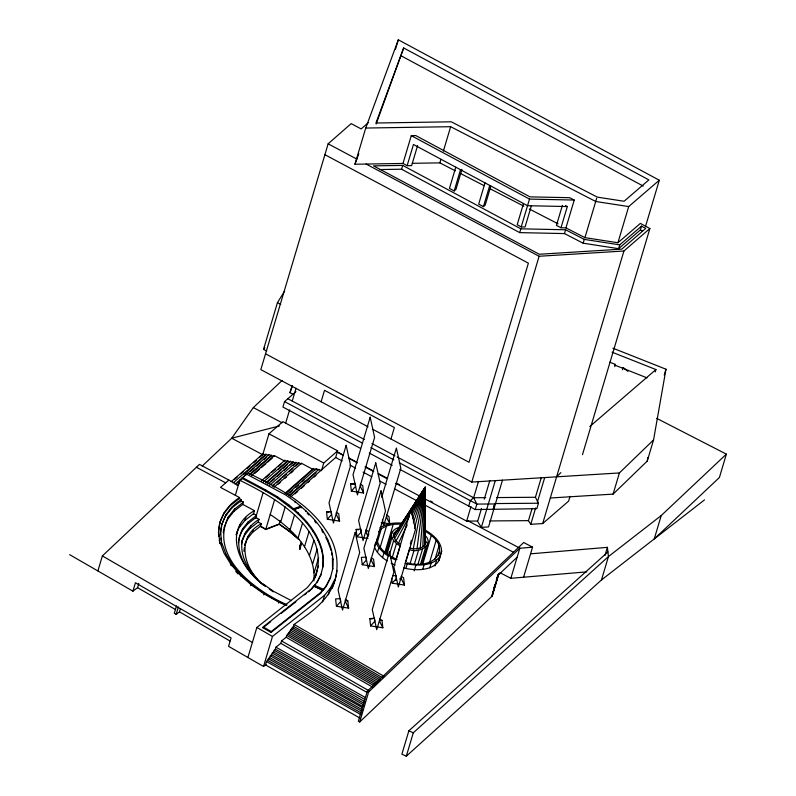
<?xml version="1.0" encoding="UTF-8"?>
<svg xmlns="http://www.w3.org/2000/svg" width="796" height="796" viewBox="0 0 796 796"><rect width="100%" height="100%" fill="white"/><g stroke="black" fill="none" stroke-linecap="round" stroke-linejoin="round"><path stroke-width="1.19" d="M300.948 544.484L299.993 549.001L301.415 542.325L299.634 547.32M424.467 546.116L425.124 487.391L393.522 535.678L394.408 532.693L398.806 529.28M313.903 580.901C316.4 551.867 292.46 529.141 270.202 514.495M315.365 577.16C331.723 528.942 275.028 497.689 239.815 480.286L235.337 495.311M323.086 558.394L322.838 566.971C326.121 544.175 310.758 523.529 294.271 509.51L294.013 510.395C308.43 522.634 321.047 539.041 323.086 558.394L323.355 557.508M332.41 557.628L332.569 569.359C336.051 544.573 319.375 522.176 301.445 506.952L294.271 509.51M332.101 588.353C340.409 569.379 338.151 547.28 326.032 530.415C307.793 502.495 277.098 487.251 248.173 472.953L245.994 474.864L246.262 473.978L285.844 495.082L295.326 501.749L300.599 506.236L300.341 507.122L293.167 509.679L277.346 497.828L265.416 490.853L241.994 478.376L239.815 480.286M424.676 499.55L425.124 487.391L395.254 533.708L396.139 530.723M422.815 546.832L425.124 487.391L393.503 537.011M420.248 548.315L425.124 487.391L419.422 496.784M424.696 492.246L425.124 487.391L394.537 538.514M301.415 543.648L301.107 544.136M299.923 548.792L299.983 549.121M523.599 577.209L532.554 547.17L523.708 542.504L367.324 691.167L358.369 721.206L359.712 721.972L492.027 596.194L498.684 573.777L498.326 575.05L517.161 557.15M218.572 531.917C218.691 517.619 227.795 504.992 239.566 497.56L220.502 487.401L228.87 480.068M218.422 533.031L220.034 522.027M221.547 526.086L220.412 534.653C220.84 520.216 228.979 507.102 241.307 499.639L239.268 498.555L230.303 505.569L223.736 513.788L219.746 523.022M223.248 532.733L223.716 529.161M223.875 527.967L227.676 519.181L233.924 511.36L242.79 504.425L254.431 510.634C220.552 529.828 240.362 569.498 265.376 586.154M238.402 542.643L238.86 539.23M241.546 544.016C242.83 533.469 250.292 524.872 259.008 519.34L255.934 517.539L247.407 524.196L242.183 530.743L239.009 538.086M242.631 539.141C238.909 554.205 247.516 568.841 257.695 579.299M243.924 551.3L244.402 547.648M241.835 541.837L244.879 534.793L249.884 528.524L258.202 522.027L261.247 523.808C234.253 537.788 244.591 571.797 265.257 586.125M416.955 549.14L425.124 487.391L411.104 513.201M300.271 545.2L299.644 547.648M300.798 543.738L300.231 545.389M301.246 543.091L300.948 544.374M424.726 489.829L425.124 487.391L421.064 494.913M299.793 548.991L300.43 546.882M550.295 498.007L613.089 494.117L647.238 461.103L647.884 457.451M647.238 461.103L653.556 439.929L665.983 369.215L612.91 348.18M413.164 549.26L425.124 487.391L411.96 514.962M424.517 489.799L425.124 487.391L425.134 544.971L426.019 541.986L424.596 537.608M320.778 575.1L321.037 574.215L316.937 582.662L320.778 575.1L323.106 566.085M317.196 581.777L314.151 586.105L323.126 590.135L326.151 586.393L330.32 578.185L332.827 568.473M410.378 543.897L411.323 540.295M414.457 528.265L425.124 487.391L424.984 544.096M385.781 553.578C390.438 545.588 387.553 529.738 399.194 527.509M394.408 532.693C392.219 537.579 396.627 542.235 400.567 544.554M426.019 541.986C424.606 549.24 415.144 549.32 409.393 548.136M424.706 535.012C435.462 544.822 418.567 553.946 409.323 549.489L405.423 562.553M424.875 531.111C454.645 547.747 434.158 570.533 407.283 562.842M403.701 567.946A34.377 19.522 16.6 0 0 438.875 560.643L441.631 551.18C441.332 541.668 433.332 534.972 425.81 530.385M438.875 560.643L441.631 551.18M97.888 570.951L102.366 555.936L199.458 464.396L238.402 485.152M69.63 554.653L132.922 591.159L135.439 582.752L231.079 637.914L228.571 646.332L263.516 666.491L266.093 664.441M132.922 591.159L137.549 587.677L138.803 583.478M176.503 605.925L174.304 613.288L176.155 614.353L179.458 611.855L180.403 608.701M176.155 614.353L178.344 606.99M266.75 351.086L263.526 349.354L277.466 302.599L284.62 291.087M368.488 122.514L361.165 128.942L351.175 123.609L328.141 143.807L260.819 369.633L368.041 426.785M223.736 513.788L224.034 512.793M222.054 523.698L221.706 524.862L225.964 514.664M230.303 505.569L230.591 504.574M218.721 532.036L219.805 543.559L219.338 540.046M227.676 519.181L228.352 516.903L234.601 509.072L243.467 502.147L240.959 500.813L232.034 507.788L225.616 515.828M232.034 507.788L232.382 506.614M221.766 544.962L220.761 533.489M241.994 478.376L246.262 473.978M233.924 511.36L234.601 509.072M239.268 498.555L239.566 497.56M240.611 501.978L241.307 499.639M225.736 555.528L226.084 554.364L222.114 543.797M242.77 504.485L243.467 502.147M237.089 531.818L236.163 534.912L240.402 524.166M259.984 457.153L262.72 454.745L268.958 433.82L282.859 421.641L337.643 450.835L335.653 457.501L290.709 496.913M230.472 565.16L230.77 564.165L224.144 553.369L220.094 542.573M239.477 527.26L244.909 520.455L245.835 517.35M242.183 530.743L242.83 528.574L248.054 522.027L256.571 515.37L253.506 513.728L244.909 520.455M232.203 566.095L232.551 564.921L226.084 554.364M243.695 474.416L265.605 455.203L265.904 454.208L268.521 455.601L268.799 454.665L274.083 456.466L274.341 455.591L284.59 461.053L284.819 460.297L287.336 461.64L287.595 460.755L290.112 462.098L290.351 461.282L292.868 462.615L293.077 461.919L295.585 463.262L295.863 462.327L298.381 463.66L298.659 462.725L301.167 464.068L301.415 463.252L313.087 469.471L313.375 468.476L315.893 469.809L316.191 468.824L321.475 470.625L323.743 463.023L337.643 450.835M247.407 524.196L248.054 522.027M417.601 145.578L411.631 165.608L407.134 165.687L402.985 163.459L354.946 164.225L365.732 128.047L398.308 39.8L659.297 180.224L645.447 226.671M244.879 534.793L245.675 532.106M295.943 391.612L284.56 401.602L282.928 407.055L360.518 448.407M253.387 514.156L254.431 510.634M293.246 394.418L289.983 392.677L292.072 385.662M245.427 542.882L244.73 545.22L248.332 536.156M249.884 528.524L250.68 525.838M255.526 518.116L263.108 492.704M255.615 518.584L256.571 515.37M395.512 49.183L398.308 39.8M247.636 538.484L252.422 532.494L253.118 530.156M265.416 490.853L265.675 489.968L242.263 477.481M285.605 423.323L289.615 409.88M292.241 401.065L296.072 388.209M241.039 576.394L241.387 575.229L232.551 564.921M258.053 522.524L259.008 519.34M261.247 523.808L260.461 526.435L265.725 529.509L279.177 524.285L280.282 520.594M376.15 124.037L403.662 47.959L648.879 179.906L624.074 201.259L597.368 197.139L451.272 121.808L375.961 123.022L403.662 47.959M265.725 529.509L274.68 499.47M250.69 585.677L250.989 584.682L239.785 574.692L230.77 564.165M277.346 497.828L277.605 496.943L265.675 489.968M280.739 521.897L285.217 506.883M288.311 505.55L288.58 504.664L277.605 496.943M321.116 401.771L324.529 390.319L394.368 427.542L390.955 438.994M263.794 594.891L264.093 593.896L250.989 584.682M247.904 657.486L256.859 627.447L307.365 587.538L312.709 580.951L316.4 573.687M295.067 502.634L295.326 501.749M293.167 509.679L293.435 508.783L300.599 506.236M298.311 539.091L289.207 531.34L289.963 528.783M290.062 529.837L294.54 514.813M262.959 627.785L263.227 626.91L311.624 588.672L313.624 586.204L322.599 590.234L320.599 593.259L271.018 632.432L262.959 627.785L270.71 621.666M298.022 513.808L298.291 512.913M402.985 163.459L411.283 135.638L415.781 135.569L529.957 196.861L569.677 197.706L574.234 200.055L565.946 227.865L560.991 227.765L556.434 225.417L562.404 205.378M379.662 169.558L401.562 169.21L402.696 165.409L520.833 228.83L565.608 229.775L584.274 239.397L619.756 244.879L641.516 226.144L645.725 228.412L621.775 249.138L539.29 254.252L373.493 165.876L402.696 165.409M301.177 507.838L301.445 506.952M407.134 165.687L413.462 144.474L527.539 205.706L567.319 206.552L560.991 227.765M305.614 511.609L305.873 510.724M278.471 603.079L278.769 602.094L264.093 593.896M298.032 538.156L302.51 523.141M271.018 632.432L271.277 631.556L320.858 592.383L322.599 590.234M263.516 666.491L272.471 636.452L324.589 595.269L330.38 588.105L334.708 579.607M306.321 522.475L306.579 521.579M382.707 677.774L293.555 626.352L286.729 635.407L286.172 637.278L281.535 640.939L280.819 643.337L275.933 647.198L275.356 649.128L266.511 661.526L265.496 664.919L359.961 718.062M304.52 546.743L308.997 531.718M313.067 531.41L313.335 530.524M309.405 555.449L313.883 540.424M318.161 540.474L318.43 539.588M322.221 529.837L321.952 530.723L323.057 532.693M293.077 627.935L294.122 624.422C314.957 609.597 333.663 596.99 337.026 570.453M312.629 564.135L317.106 549.111M314.141 572.662L318.619 557.648M321.524 549.519L321.783 548.633M311.624 588.672L311.355 589.547L313.624 586.204M314.589 578.592L318.38 565.876M412.278 163.309L439.87 162.872L440.914 159.369M443.352 151.2L450.655 126.693L595.716 201.488L628.691 206.572L659.297 180.224M331.395 549.509L331.136 550.394L327.484 540.574L327.753 539.688M320.599 593.259L320.858 592.383M323.126 590.135L326.42 585.508L330.589 577.299L330.32 578.185M332.837 560.046L333.096 559.15M326.151 586.393L326.42 585.508M322.599 601.925L324.589 595.269M455.78 167.19L449.451 188.403L454.178 190.941L455.949 189.398L461.929 169.369M328.4 594.771L330.38 588.105M454.178 190.941L460.506 169.727M381.702 497.341L396.388 448.058L400.826 468.237L383.682 525.738L382.379 519.798M374.677 545.738L375.722 542.245L378.806 547.757L383.911 553.011L388.737 556.324M376.846 543.768L381.334 528.733L386.548 525.917L393.254 524.325L400.975 524.086L400.288 526.395M485.023 182.881L478.695 204.094L483.421 206.632L485.192 205.099L490.814 186.244M377.423 552.414L378.806 547.757M380 547.887L386.548 525.917M483.421 206.632L489.749 185.418M382.518 557.668L383.911 553.011M384.975 552.086L393.254 524.325M385.851 553.25L392.219 531.867M386.975 554.175L391.93 537.549L391.453 534.574M389.393 554.842L393.642 540.583L391.93 537.549M392.199 557.737L396.448 543.489L393.642 540.583M396.289 559.11L399.831 547.23M395.861 580.513L396.468 578.453L396.139 575.518L392.577 575.777M359.712 721.972L368.667 691.933L519.808 548.255L532.554 547.17M405.841 568.553L407.234 563.896C418.378 565.906 432.895 566.354 440.238 556.086M409.86 564.394L414.109 550.145M414.358 564.255L418.606 549.996M523.499 203.537L517.181 224.751L521.211 226.92L525.052 226.999L531.37 205.786M414.169 570.891L415.91 565.07M417.91 564.513L422.517 549.071M425.591 539.38L424.736 542.554M420.596 564.056L425.552 547.429M521.211 226.92L529.509 199.1L574.234 200.055M401.562 169.21L519.698 232.621L520.833 228.83M421.87 564.185L428.298 542.474M422.994 563.269L431.273 535.509M422.676 569.468L424.059 564.812M429.203 563.618L436.099 540.484M429.75 567.797L431.143 563.14M434.895 559.578L439.034 545.698M434.924 565.976L436.656 560.165M438.477 555.429L439.86 550.802M372.319 429.064L471.789 482.077L539.111 256.262L623.925 251.009L649.884 228.532L640.372 223.407L617.905 242.75L584.931 237.656L565.946 227.865M468.715 506.077L470.337 500.624L473.62 497.739L478.495 481.381M425.124 498.993L466.645 521.121L470.993 506.555M607.915 551.956L408.865 730.788L401.89 754.16L406.308 756.2L601.477 579.946L704.5 499.898M399.861 469.371L475.222 509.54L476.844 504.087L473.62 497.739L397.124 456.974M406.308 756.2L413.273 732.827L608.442 556.573L661.217 515.559L726.37 454.138L656.74 418.378M481.461 508.564L477.63 521.43L481.361 527.38L488.545 526.932L502.485 480.177M484.247 499.221L489.819 480.515M519.698 232.621L564.473 233.576L565.608 229.775M481.361 527.38L495.291 480.625M493.182 509.012L494.814 503.56L538.454 503.231L536.832 508.684L475.222 509.54M493.381 509.4L494.814 503.56M641.516 226.144L640.382 229.945L618.621 248.68L583.14 243.198L584.274 239.397M584.931 237.656L596.672 198.274M493.848 588.423L494.893 584.901M496.296 580.204L497.351 576.682M492.217 594.503L495.719 582.762M496.425 580.413L498.177 574.543M498.266 574.742L492.027 596.194M492.276 595.876L498.734 574.185M499.878 572.672L510.853 578.294L519.808 548.255M570.045 496.346L568.633 501.102L542.673 523.579L530.763 524.315L528.454 520.644L532.136 508.326M538.454 503.231L535.429 497.271L541.35 477.401M530.763 524.315L535.638 507.957M537.38 502.117L544.703 477.57M617.905 242.75L628.691 206.572M618.621 248.68L619.756 244.879M542.673 523.579L623.925 251.009M582.473 454.685L649.884 228.532M614.82 366.648L615.477 364.439L609.836 362.2M622.472 369.682L623.129 367.473L627.895 371.364M613.089 494.117L619.397 472.943L653.556 439.929M655.227 371.911L655.934 369.563L612.005 352.15M604.96 555.518L607.398 547.34L530.564 553.837M601.477 579.946L608.442 556.573L607.398 547.34M664.232 375.095L665.983 369.215M661.217 515.559L654.252 538.942L719.405 477.51L726.37 454.138M413.353 522.763L425.124 487.391L423.591 490.764M424.298 489.729L425.124 487.391L412.577 518.315M354.946 164.225L358.807 153.777M289.983 392.677L292.54 385.742M300.39 545.051L300.371 544.554M228.352 516.903C208.89 556.762 255.327 590.831 286.978 604.771M242.83 528.574C231.119 549.22 247.049 572.423 263.406 585.02M398.279 543.648L407.224 524.892M395.93 541.161L409.353 516.425M416.258 501.997L418.159 498.873M263.526 349.354L264.76 347.374M282.092 380.478L253.327 407.592L231.716 438.218L202.174 466.078M314.151 586.105L315.544 584.383M378.617 531.827L381.334 528.733M351.364 491.112L355.613 486.366L355.275 483.441L350.529 483.779L351.364 491.112L363.573 493.003L362.737 485.669L360.339 484.217L360.668 487.152L363.573 493.003M327.355 519.231L331.604 514.485L331.275 511.549L326.519 511.898L327.355 519.231L339.564 521.121L338.738 513.788L336.33 512.335L336.668 515.271L339.564 521.121M356.936 536.773L361.185 532.027L360.857 529.091L356.111 529.44L356.936 536.773L367.931 538.474M362.22 564.722L366.468 559.976L366.14 557.041L361.384 557.389L362.22 564.722L374.428 566.603L373.603 559.28L371.195 557.827M348.638 608.144L345.733 602.303L345.404 599.368L347.802 600.821L348.638 608.144L336.429 606.263L340.678 601.517L340.449 599.567M404.438 585.08L401.532 579.229L401.204 576.294L403.602 577.747L404.438 585.08L392.219 583.189L396.468 578.453M382.836 627.795L379.931 621.945L379.602 619.019L382 620.462L382.836 627.795L370.628 625.915L374.876 621.169L374.647 619.208M556.603 476.834L560.882 472.625M231.039 481.829L262.998 453.81L265.605 455.203M234.412 479.57L237.158 477.162M240.81 473.958L243.546 471.56M247.198 468.356L249.934 465.959M253.586 462.755L256.332 460.347M233.039 483.033L265.904 454.208M235.009 484.286L268.799 454.665M237.477 482.824L242.034 478.824M250.252 471.61L253.904 468.416M256.65 466.008L260.302 462.804M263.954 459.6L266.69 457.202M236.87 485.55L239.616 483.152M249.655 474.346L271.575 455.133M251.218 473.62L271.307 456.009M251.516 475.61L274.341 455.591M254.909 473.282L259.476 469.282M261.297 467.68L265.864 463.67M267.695 462.078L272.262 458.068M261.078 481.112L284.819 460.297M265.416 477.869L269.068 474.665M271.814 472.267L275.466 469.063M278.202 466.655L280.938 464.257M262.939 482.376L287.595 460.755M278.202 469.64L287.336 461.64M265.695 482.893L290.351 461.282M266.371 482.913L280.978 470.108M282.799 468.506L287.366 464.496M267.506 484.336L293.077 461.919M270.948 481.839L274.6 478.635M277.346 476.227L280.998 473.023M283.734 470.625L287.386 467.421M290.122 465.023L292.868 462.615M269.386 485.54L295.863 462.327M292.848 465.66L295.585 463.262M272.182 485.948L298.659 462.725M272.809 486.077L274.64 484.475M276.461 482.874L281.028 478.874M282.859 477.272L286.51 474.068M289.246 471.67L292.898 468.466M295.644 466.068L298.381 463.66M274.023 487.271L301.415 463.252M278.341 484.077L280.172 482.485M284.739 478.476L286.56 476.874M291.127 472.874L292.958 471.272M285.077 493.291L313.375 468.476M285.694 493.49L313.087 469.471M286.968 494.445L316.191 468.824M289.416 493.032L292.152 490.635M295.804 487.431L298.54 485.023M302.201 481.819L304.022 480.227M288.829 495.699L318.967 469.282M289.485 495.779L315.962 472.565M294.998 493.838L297.734 491.44M301.385 488.237L304.132 485.839M307.783 482.635L309.604 481.033M314.171 477.023L316.002 475.431M589.806 426.497L655.934 369.563M281.356 613.258L295.873 601.786M304.579 594.901L306.52 593.368M308.45 591.846L310.39 590.314M252.422 532.494L260.551 526.146L265.814 529.221L279.267 523.997L289.296 531.051L299.316 539.569M379.821 527.877C386.498 523.39 394.886 522.365 402.736 523.261M279.316 425.969L231.716 438.218L262.72 454.745M510.853 578.294L586.791 571.866M340.34 598.582L335.594 598.93L336.429 606.263M370.628 625.915L369.792 618.582L374.538 618.233M471.789 482.077L619.397 472.943M365.732 128.047L450.655 126.693M473.62 497.739L485.729 497.649M496.634 497.57L535.429 497.271M495.012 503.948L476.844 504.087L399.303 462.765M466.645 521.121L477.55 521.032M489.659 520.942L528.454 520.644M350.529 483.779L354.19 484.346M326.519 511.898L328.967 512.276M381.244 522.504L389.791 523.828L388.965 516.495L386.558 515.042L386.896 517.977L389.791 523.828M356.111 529.44L358.548 529.818M399.512 578.921L401.532 579.229M345.365 600.443L347.802 600.821M369.792 618.582L372.23 618.96M379.563 620.084L382 620.462M405.074 563.26L407.234 563.896M614.631 365.026L646.989 377.861M291.406 600.642L273.595 591.368L262.74 583.737M285.943 604.851C269.456 597.786 254.282 587.687 241.387 575.229M278.769 602.094L286.709 605.577M314.41 585.219L323.385 589.249M408.865 730.788L413.273 732.827M396.985 559.439C388.329 555.638 378.498 549.34 376.946 539.28M390.667 557.648L395.642 559.976M565.488 205.607L567.319 206.552M439.87 162.872L455.332 170.841M460.864 173.687L484.058 185.647M489.58 188.493L523.828 206.154M529.35 209L558.076 223.815M564.473 233.576L583.14 243.198M253.327 407.592L282.073 422.756M336.957 451.71L342.469 454.615M349.056 458.088L356.757 462.148M365.553 466.794L373.264 470.864M378.747 473.749L387.572 478.406M397.443 483.61L399.672 484.784M430.437 501.022L432.666 502.196M467.829 520.743L519.569 548.036M328.141 143.807L356.837 159.11M366.1 164.046L539.111 256.262M324.897 154.693L528.385 263.158L469.033 462.277L265.536 353.812M287.844 398.726L364.349 439.501M371.981 443.571L394.945 455.81M284.56 401.602L362.15 442.954M370.886 447.611L393.841 459.849M369.264 453.063L392.209 465.302M336.618 451.82L343.175 455.312M348.638 458.217L357.384 462.884M365.036 466.954L373.772 471.62M378.14 473.948L386.886 478.605M395.622 483.262L419.661 496.077M335.653 457.501L342.24 461.003M349.912 465.103L355.404 468.028M363.075 472.118L371.851 476.794M379.533 480.884L386.12 484.396M394.896 489.072L416.835 500.774M424.507 504.863L513.37 552.225M268.958 433.82L323.743 463.023M196.423 467.262L225.686 482.864M401.293 55.909L643.228 186.085M640.382 229.945L642.481 231.079M411.283 135.638L529.509 199.1M277.466 302.599L280.719 304.351M275.933 647.198L365.374 697.515M275.356 649.128L364.797 699.445M270.272 655.834L362.27 707.594M269.725 657.645L362.817 710.012M268.381 658.71L361.633 711.176M267.854 660.461L361.105 712.927M266.511 661.526L360.976 714.669M274.013 650.193L365.493 702.042M273.486 651.944L363.891 703.176M272.142 653.018L363.762 704.928M271.615 654.77L363.235 706.689M281.535 640.939L368.926 690.729M280.819 643.337L367.135 692.51M294.122 624.422L384.349 676.471M292.202 627.417L380.418 678.301M291.734 628.999L379.941 679.883M290.381 630.064L378.787 681.048M289.893 631.706L377.234 682.072M288.55 632.77L376.02 683.207M288.072 634.342L375.553 684.789M286.729 635.407L374.339 685.933M286.172 637.278L372.707 687.187M263.227 626.91L271.277 631.556M256.859 627.447L272.471 636.452M367.324 691.167L368.667 691.933M102.366 555.936L252.382 642.462M137.549 587.677L175.508 609.577M179.458 611.855L229.994 640.999M396.448 543.489L400.179 546.046M279.177 524.285L289.207 531.34M269.227 589.02L273.217 591.826M288.58 504.664L293.435 508.783M307.246 513.32L308.888 515.032M235.735 571.299L237.994 573.936M314.619 521.022L316.092 522.962M325.823 537.618L327.484 540.574M299.883 546.683L300.142 548.056M368.18 536.713L366.25 532.813L365.911 529.877L368.319 531.33L368.737 534.992M374.428 566.603L371.533 560.762L371.304 558.802M331.554 552.812L331.982 555.22M220.87 538.086L221.169 540.385M218.572 534.196L218.88 536.544M391.672 578.304L392.219 583.189M395.194 565.1A34.377 19.522 16.6 0 1 391.194 563.23M387.244 560.971A34.377 19.522 16.6 0 1 374.359 546.802M346.16 445.352L329.027 502.853L333.454 523.032L350.598 465.521L346.16 445.352M370.17 417.233L353.026 474.734L357.464 494.913L374.608 437.412L370.17 417.233M375.752 462.884L358.608 520.395L363.036 540.574L380.18 483.063L375.752 462.884M355.235 532.375L338.091 589.886L342.529 610.054L359.673 552.553L355.235 532.375M381.025 490.834L363.891 548.335L368.319 568.513L385.463 511.012L381.025 490.834M389.433 552.026L372.289 609.527L376.727 629.706L393.871 572.205L389.433 552.026M411.035 509.311L393.891 566.812L398.318 586.99L415.462 529.489L411.035 509.311"/></g></svg>
